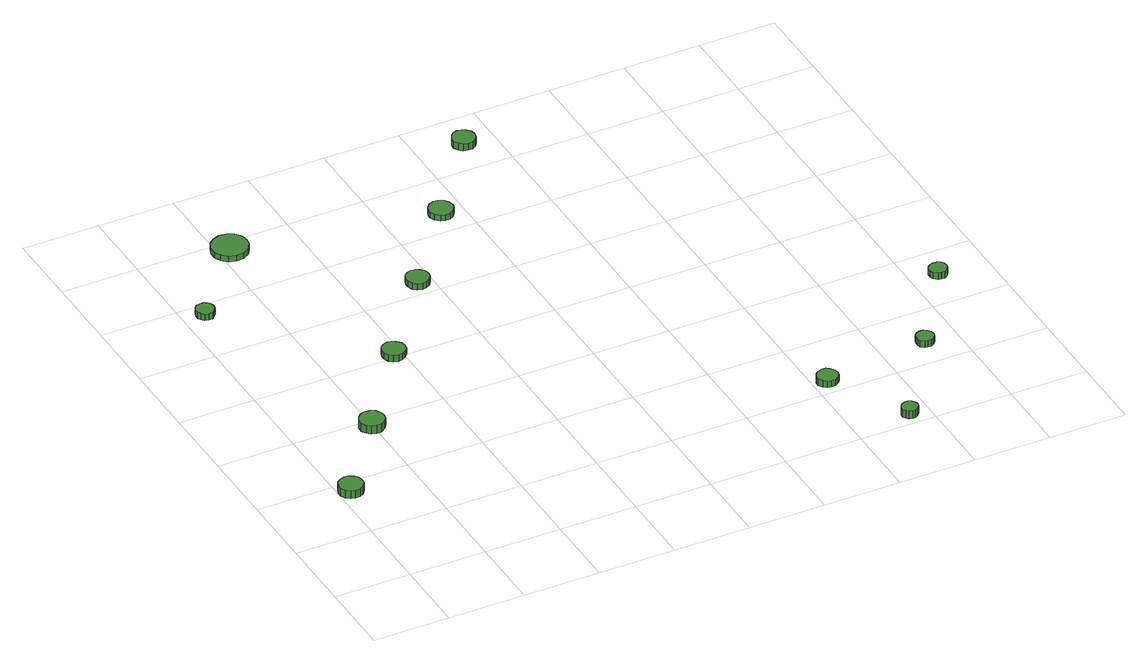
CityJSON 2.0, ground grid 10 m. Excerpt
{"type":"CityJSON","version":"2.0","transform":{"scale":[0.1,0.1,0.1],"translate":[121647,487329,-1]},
"CityObjects":{
"tree1":{"type":"SolitaryVegetationObject","attributes":{"function":"something"},"geometry":[{"type":"MultiSurface","lod":"1","boundaries":[[[0,1,2,3,4,5,6,7,8,9,10,11,12,13,14]],[[15,16,17,18,19,20,21,22,23,24,25,26,27,28,29]],[[0,29,28,1]],[[1,28,27,2]],[[2,27,26,3]],[[3,26,25,4]],[[4,25,24,5]],[[5,24,23,6]],[[6,23,22,7]],[[7,22,21,8]],[[8,21,20,9]],[[9,20,19,10]],[[10,19,18,11]],[[11,18,17,12]],[[12,17,16,13]],[[13,16,15,14]],[[14,15,29,0]]]}]},
"tree2":{"type":"SolitaryVegetationObject","attributes":{"function":"something"},"geometry":[{"type":"MultiSurface","lod":"1","boundaries":[[[30,31,32,33,34,35,36,37,38,39,40,41,42,43,44]],[[45,46,47,48,49,50,51,52,53,54,55,56,57,58,59]],[[30,59,58,31]],[[31,58,57,32]],[[32,57,56,33]],[[33,56,55,34]],[[34,55,54,35]],[[35,54,53,36]],[[36,53,52,37]],[[37,52,51,38]],[[38,51,50,39]],[[39,50,49,40]],[[40,49,48,41]],[[41,48,47,42]],[[42,47,46,43]],[[43,46,45,44]],[[44,45,59,30]]]}]},
"tree3":{"type":"SolitaryVegetationObject","attributes":{"function":"something"},"geometry":[{"type":"MultiSurface","lod":"1","boundaries":[[[60,61,62,63,64,65,66,67,68,69,70,71,72,73,74]],[[75,76,77,78,79,80,81,82,83,84,85,86,87,88,89]],[[60,89,88,61]],[[61,88,87,62]],[[62,87,86,63]],[[63,86,85,64]],[[64,85,84,65]],[[65,84,83,66]],[[66,83,82,67]],[[67,82,81,68]],[[68,81,80,69]],[[69,80,79,70]],[[70,79,78,71]],[[71,78,77,72]],[[72,77,76,73]],[[73,76,75,74]],[[74,75,89,60]]]}]},
"tree4":{"type":"SolitaryVegetationObject","attributes":{"function":"something"},"geometry":[{"type":"MultiSurface","lod":"1","boundaries":[[[90,91,92,93,94,95,96,97,98,99,100,101,102,103,104]],[[105,106,107,108,109,110,111,112,113,114,115,116,117,118,119]],[[90,119,118,91]],[[91,118,117,92]],[[92,117,116,93]],[[93,116,115,94]],[[94,115,114,95]],[[95,114,113,96]],[[96,113,112,97]],[[97,112,111,98]],[[98,111,110,99]],[[99,110,109,100]],[[100,109,108,101]],[[101,108,107,102]],[[102,107,106,103]],[[103,106,105,104]],[[104,105,119,90]]]}]},
"tree5":{"type":"SolitaryVegetationObject","attributes":{"function":"something"},"geometry":[{"type":"MultiSurface","lod":"1","boundaries":[[[120,121,122,123,124,125,126,127,128,129,130,131,132,133,134]],[[135,136,137,138,139,140,141,142,143,144,145,146,147,148,149]],[[120,149,148,121]],[[121,148,147,122]],[[122,147,146,123]],[[123,146,145,124]],[[124,145,144,125]],[[125,144,143,126]],[[126,143,142,127]],[[127,142,141,128]],[[128,141,140,129]],[[129,140,139,130]],[[130,139,138,131]],[[131,138,137,132]],[[132,137,136,133]],[[133,136,135,134]],[[134,135,149,120]]]}]},
"tree6":{"type":"SolitaryVegetationObject","attributes":{"function":"something"},"geometry":[{"type":"MultiSurface","lod":"1","boundaries":[[[150,151,152,153,154,155,156,157,158,159,160,161,162,163,164]],[[165,166,167,168,169,170,171,172,173,174,175,176,177,178,179]],[[150,179,178,151]],[[151,178,177,152]],[[152,177,176,153]],[[153,176,175,154]],[[154,175,174,155]],[[155,174,173,156]],[[156,173,172,157]],[[157,172,171,158]],[[158,171,170,159]],[[159,170,169,160]],[[160,169,168,161]],[[161,168,167,162]],[[162,167,166,163]],[[163,166,165,164]],[[164,165,179,150]]]}]},
"tree7":{"type":"SolitaryVegetationObject","attributes":{"function":"something"},"geometry":[{"type":"MultiSurface","lod":"1","boundaries":[[[180,181,182,183,184,185,186,187,188,189,190,191,192,193,194]],[[195,196,197,198,199,200,201,202,203,204,205,206,207,208,209]],[[180,209,208,181]],[[181,208,207,182]],[[182,207,206,183]],[[183,206,205,184]],[[184,205,204,185]],[[185,204,203,186]],[[186,203,202,187]],[[187,202,201,188]],[[188,201,200,189]],[[189,200,199,190]],[[190,199,198,191]],[[191,198,197,192]],[[192,197,196,193]],[[193,196,195,194]],[[194,195,209,180]]]}]},
"tree8":{"type":"SolitaryVegetationObject","attributes":{"function":"something"},"geometry":[{"type":"MultiSurface","lod":"1","boundaries":[[[210,211,212,213,214,215,216,217,218,219,220,221,222,223,224]],[[225,226,227,228,229,230,231,232,233,234,235,236,237,238,239]],[[210,239,238,211]],[[211,238,237,212]],[[212,237,236,213]],[[213,236,235,214]],[[214,235,234,215]],[[215,234,233,216]],[[216,233,232,217]],[[217,232,231,218]],[[218,231,230,219]],[[219,230,229,220]],[[220,229,228,221]],[[221,228,227,222]],[[222,227,226,223]],[[223,226,225,224]],[[224,225,239,210]]]}]},
"tree9":{"type":"SolitaryVegetationObject","attributes":{"function":"something"},"geometry":[{"type":"MultiSurface","lod":"1","boundaries":[[[240,241,242,243,244,245,246,247,248,249,250,251,252,253,254]],[[255,256,257,258,259,260,261,262,263,264,265,266,267,268,269]],[[240,269,268,241]],[[241,268,267,242]],[[242,267,266,243]],[[243,266,265,244]],[[244,265,264,245]],[[245,264,263,246]],[[246,263,262,247]],[[247,262,261,248]],[[248,261,260,249]],[[249,260,259,250]],[[250,259,258,251]],[[251,258,257,252]],[[252,257,256,253]],[[253,256,255,254]],[[254,255,269,240]]]}]},
"tree10":{"type":"SolitaryVegetationObject","attributes":{"function":"something"},"geometry":[{"type":"MultiSurface","lod":"1","boundaries":[[[270,271,272,273,274,275,276,277,278,279,280,281,282,283,284]],[[285,286,287,288,289,290,291,292,293,294,295,296,297,298,299]],[[270,299,298,271]],[[271,298,297,272]],[[272,297,296,273]],[[273,296,295,274]],[[274,295,294,275]],[[275,294,293,276]],[[276,293,292,277]],[[277,292,291,278]],[[278,291,290,279]],[[279,290,289,280]],[[280,289,288,281]],[[281,288,287,282]],[[282,287,286,283]],[[283,286,285,284]],[[284,285,299,270]]]}]},
"tree11":{"type":"SolitaryVegetationObject","attributes":{"function":"something"},"geometry":[{"type":"MultiSurface","lod":"1","boundaries":[[[300,301,302,303,304,305,306,307,308,309,310,311,312,313,314]],[[315,316,317,318,319,320,321,322,323,324,325,326,327,328,329]],[[300,329,328,301]],[[301,328,327,302]],[[302,327,326,303]],[[303,326,325,304]],[[304,325,324,305]],[[305,324,323,306]],[[306,323,322,307]],[[307,322,321,308]],[[308,321,320,309]],[[309,320,319,310]],[[310,319,318,311]],[[311,318,317,312]],[[312,317,316,313]],[[313,316,315,314]],[[314,315,329,300]]]}]},
"tree12":{"type":"SolitaryVegetationObject","attributes":{"function":"something"},"geometry":[{"type":"MultiSurface","lod":"1","boundaries":[[[330,331,332,333,334,335,336,337,338,339,340,341,342,343,344]],[[345,346,347,348,349,350,351,352,353,354,355,356,357,358,359]],[[330,359,358,331]],[[331,358,357,332]],[[332,357,356,333]],[[333,356,355,334]],[[334,355,354,335]],[[335,354,353,336]],[[336,353,352,337]],[[337,352,351,338]],[[338,351,350,339]],[[339,350,349,340]],[[340,349,348,341]],[[341,348,347,342]],[[342,347,346,343]],[[343,346,345,344]],[[344,345,359,330]]]}]}
},
"vertices":[
[32,183,17],[31,189,17],[27,194,17],[21,198,17],[15,198,17],[9,196,17],[4,192,17],[1,186,17],[1,179,17],[4,173,17],[9,169,17],[15,167,17],[21,168,17],[27,171,17],[31,176,17],[31,176,6],[27,171,6],[21,168,6],[15,167,6],[9,169,6],[4,173,6],[1,179,6],[1,186,6],[4,192,6],[9,196,6],[15,198,6],[21,198,6],[27,194,6],[31,189,6],[32,183,6],
[115,288,18],[114,294,18],[110,300,18],[104,303,18],[97,304,18],[91,302,18],[86,297,18],[83,291,18],[83,284,18],[86,278,18],[91,274,18],[97,272,18],[104,272,18],[110,276,18],[114,281,18],[114,281,7],[110,276,7],[104,272,7],[97,272,7],[91,274,7],[86,278,7],[83,284,7],[83,291,7],[86,297,7],[91,302,7],[97,304,7],[104,303,7],[110,300,7],[114,294,7],[115,288,7],
[39,578,18],[38,582,18],[35,586,18],[31,589,18],[26,589,18],[21,588,18],[18,585,18],[16,580,18],[16,575,18],[18,571,18],[21,567,18],[26,566,18],[31,566,18],[35,569,18],[38,573,18],[38,573,9],[35,569,9],[31,566,9],[26,566,9],[21,567,9],[18,571,9],[16,575,9],[16,580,9],[18,585,9],[21,588,9],[26,589,9],[31,589,9],[35,586,9],[38,582,9],[39,578,9],
[203,404,17],[202,410,17],[198,415,17],[193,418,17],[187,419,17],[181,417,17],[176,413,17],[174,407,17],[174,401,17],[176,395,17],[181,391,17],[187,389,17],[193,390,17],[198,393,17],[202,398,17],[202,398,8],[198,393,8],[193,390,8],[187,389,8],[181,391,8],[176,395,8],[174,401,8],[174,407,8],[176,413,8],[181,417,8],[187,419,8],[193,418,8],[198,415,8],[202,410,8],[203,404,8],
[136,679,18],[134,689,18],[128,697,18],[120,701,18],[110,702,18],[101,699,18],[94,693,18],[90,684,18],[90,674,18],[94,666,18],[101,659,18],[110,656,18],[120,657,18],[128,662,18],[134,670,18],[134,670,10],[128,662,10],[120,657,10],[110,656,10],[101,659,10],[94,666,10],[90,674,10],[90,684,10],[94,693,10],[101,699,10],[110,702,10],[120,701,10],[128,697,10],[134,689,10],[136,679,10],
[295,520,18],[294,526,18],[290,531,18],[285,534,18],[279,535,18],[273,533,18],[268,529,18],[266,523,18],[266,517,18],[268,511,18],[273,507,18],[279,505,18],[285,506,18],[290,509,18],[294,514,18],[294,514,9],[290,509,9],[285,506,9],[279,505,9],[273,507,9],[268,511,9],[266,517,9],[266,523,9],[268,529,9],[273,533,9],[279,535,9],[285,534,9],[290,531,9],[294,526,9],[295,520,9],
[385,633,17],[384,639,17],[380,645,17],[374,648,17],[368,649,17],[362,647,17],[357,642,17],[354,636,17],[354,630,17],[357,624,17],[362,619,17],[368,617,17],[374,618,17],[380,621,17],[384,627,17],[384,627,9],[380,621,9],[374,618,9],[368,617,9],[362,619,9],[357,624,9],[354,630,9],[354,636,9],[357,642,9],[362,647,9],[368,649,9],[374,648,9],[380,645,9],[384,639,9],[385,633,9],
[633,123,15],[632,128,15],[628,133,15],[624,136,15],[618,136,15],[613,134,15],[609,131,15],[606,126,15],[606,120,15],[609,115,15],[613,111,15],[618,110,15],[624,110,15],[628,113,15],[632,117,15],[632,117,6],[628,113,6],[624,110,6],[618,110,6],[613,111,6],[609,115,6],[606,120,6],[606,126,6],[609,131,6],[613,134,6],[618,136,6],[624,136,6],[628,133,6],[632,128,6],[633,123,6],
[686,19,17],[685,23,17],[682,27,17],[678,29,17],[674,29,17],[670,28,17],[667,25,17],[665,21,17],[665,17,17],[667,13,17],[670,10,17],[674,9,17],[678,9,17],[682,11,17],[685,15,17],[685,15,6],[682,11,6],[678,9,6],[674,9,6],[670,10,6],[667,13,6],[665,17,6],[665,21,6],[667,25,6],[670,28,6],[674,29,6],[678,29,6],[682,27,6],[685,23,6],[686,19,6],
[474,748,18],[473,754,18],[469,759,18],[464,762,18],[458,763,18],[452,761,18],[448,757,18],[445,751,18],[445,745,18],[448,740,18],[452,735,18],[458,734,18],[464,734,18],[469,737,18],[473,742,18],[473,742,8],[469,737,8],[464,734,8],[458,734,8],[452,735,8],[448,740,8],[445,745,8],[445,751,8],[448,757,8],[452,761,8],[458,763,8],[464,762,8],[469,759,8],[473,754,8],[474,748,8],
[770,141,15],[769,145,15],[766,149,15],[762,152,15],[757,152,15],[753,151,15],[749,147,15],[748,143,15],[748,139,15],[749,134,15],[753,131,15],[757,130,15],[762,130,15],[766,132,15],[769,136,15],[769,136,6],[766,132,6],[762,130,6],[757,130,6],[753,131,6],[749,134,6],[748,139,6],[748,143,6],[749,147,6],[753,151,6],[757,152,6],[762,152,6],[766,149,6],[769,145,6],[770,141,6],
[848,257,15],[847,262,15],[844,266,15],[840,268,15],[835,268,15],[831,267,15],[827,264,15],[825,260,15],[825,255,15],[827,251,15],[831,247,15],[835,246,15],[840,246,15],[844,249,15],[847,253,15],[847,253,6],[844,249,6],[840,246,6],[835,246,6],[831,247,6],[827,251,6],[825,255,6],[825,260,6],[827,264,6],[831,267,6],[835,268,6],[840,268,6],[844,266,6],[847,262,6],[848,257,6]
]}
